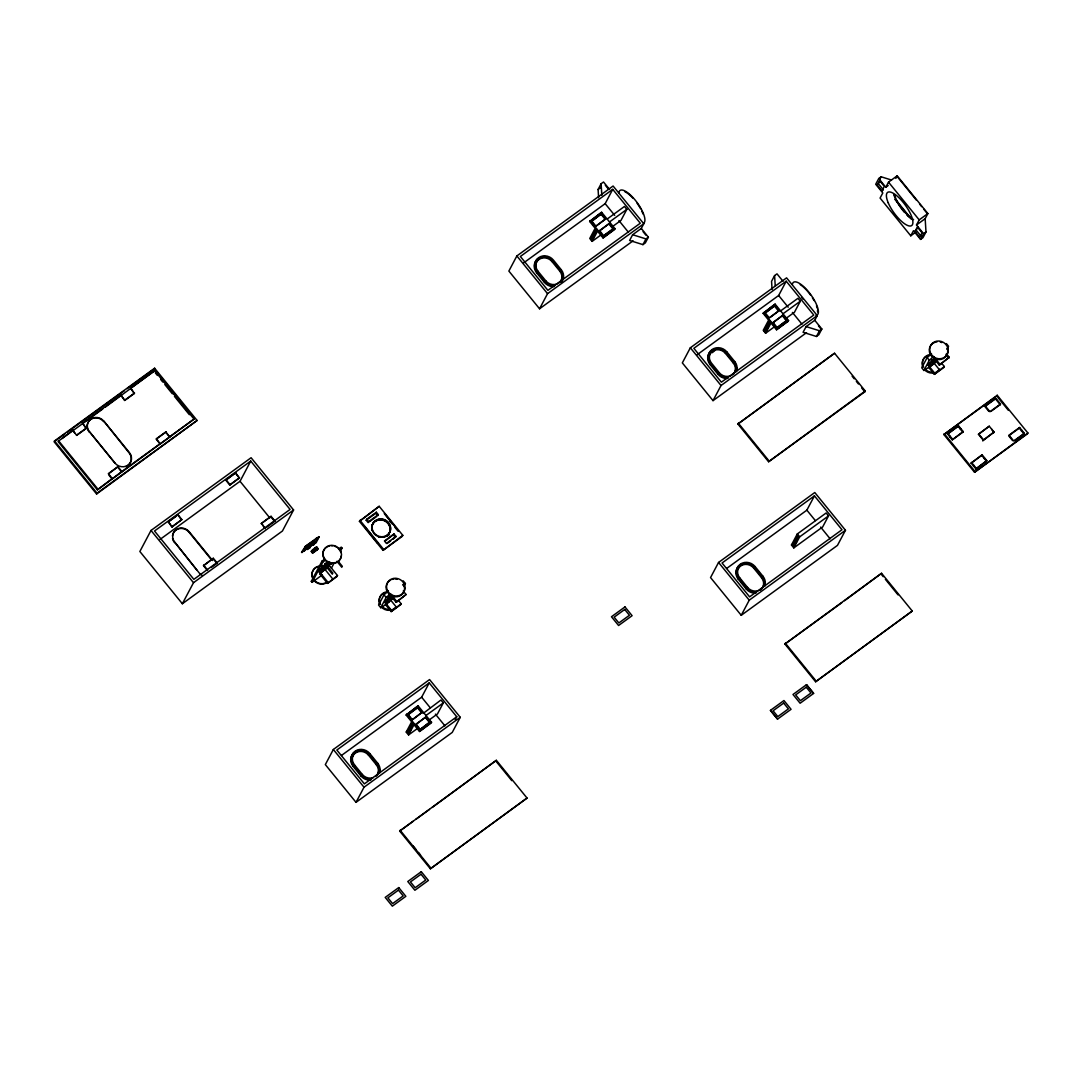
<?xml version="1.0" encoding="UTF-8"?>
<svg xmlns="http://www.w3.org/2000/svg" width="1082" height="1082" viewBox="0 0 1082 1082"><rect width="100%" height="100%" fill="white"/><g stroke="black" fill="none" stroke-linecap="round" stroke-linejoin="round"><path stroke-width="1.5" d="M319.082 537.037L316.323 538.349L319.082 537.037L316.336 542.271L308.952 546.721L304.34 550.887L306.395 548.709M316.323 538.349L305.232 546.451L316.688 538.863M304.34 550.887L301.58 552.199L305.354 546.464M315.065 542.407L313.374 544.787M317.865 548.804L316.35 549.237M313.712 544.99L314.253 543.989C316.485 542.312 316.958 542.339 314.456 541.027M54.533 440.942L54.1 441.754L96.596 494.001L197.1 420.465L154.604 368.218L54.533 440.942L97.028 493.176L96.596 494.001M121.008 395.2L82.516 423.17L86.235 428.418L76.619 435.41L72.9 430.163L58.036 441.47L97.38 489.848L194.03 419.099L154.685 370.734L130.638 388.208L134.357 393.456L124.728 400.448L121.008 395.2L124.728 400.448M72.9 430.163L74.644 432.989M82.516 423.17L86.235 428.418M114.976 463.082L89.4 431.637A9.468 8.805 27.9 0 1 90.726 419.14A9.468 8.805 27.9 0 1 103.845 421.155L129.421 452.587A9.468 8.805 27.9 0 1 128.095 465.098A9.468 8.805 27.9 0 1 114.976 463.082L89.4 431.637M125.81 466.613A9.468 8.805 27.9 0 0 129.204 453.006L103.845 421.155M134.357 393.456L130.638 388.208M154.171 369.03L154.604 368.218M154.685 370.734L105.468 407.008M97.38 489.848L112.244 478.542L108.308 473.7L117.924 466.707L121.86 471.549L112.028 478.947L109.079 475.323M109.296 473.24L117.924 466.707M165.83 432.151L169.766 436.993L160.136 443.985L156.2 439.143L165.83 432.151L169.766 436.993M160.136 443.985L156.417 438.737L166.046 431.745M151.007 530.451L139.862 551.495L182.358 603.742L282.429 531.019L293.574 509.974L251.092 457.727L151.007 530.451L193.502 582.698L182.358 603.742M168.292 521.727L172.011 526.975L181.857 519.576L177.921 514.734L168.292 521.727L172.011 526.975M177.921 514.734L180.653 518.765M196.897 570.119L174.743 542.204A9.468 8.805 27.9 0 1 176.055 529.707A9.468 8.805 27.9 0 1 189.174 531.708L212.613 560.53M172.471 535.942A9.468 8.805 27.9 0 1 188.958 532.128L189.174 531.708M225.813 480.178L235.66 472.78L239.365 478.028L229.749 485.02L225.813 480.178L235.66 472.78M229.749 485.02L239.582 477.622M160.055 539.404L240.028 481.287L250.74 461.067L290.084 509.433L193.854 579.357L154.51 530.992L250.74 461.067M207.419 570.512L203.484 565.67L213.33 558.271L217.266 563.113L211.247 567.482M200.102 574.055L174.743 542.204M213.33 558.271L203.484 565.67M261.438 523.309L265.158 528.557L261.438 523.309L271.068 516.317L275.004 521.159M261.222 523.715L271.068 516.317M301.932 552.632L305.611 546.829M306.639 548.52L307.166 547.519L307.464 549.534L309.966 547.722M312.887 543.976L314.375 542.271L315.214 543.286M316.701 540.432L318.73 536.604M322.355 574.853L312.089 582.305L311.305 581.345L322.017 561.112L324.586 559.245M312.089 582.305L322.801 562.085L325.371 560.219M330.118 562.329L318.311 570.917L319.095 571.878L320.61 569.024L329.794 562.342M319.663 573.717L329.618 565.886L337.489 575.556L336.962 576.544L327.535 583.387L319.663 573.717L329.618 565.886M332.404 574.204L324.532 564.52L327.751 561.585M331.335 568.321L334.406 562.545M340.519 550.981L342.047 548.101L341.263 547.127L338.693 548.993M359.413 521.321L379.2 506.308L402.802 535.333L402.261 536.361L383.014 550.346L359.413 521.321L379.2 506.308M327.535 583.387L337.489 575.556M368.151 522.66L366.189 520.239L366.73 519.225L376.347 512.232L378.321 514.64L377.78 515.668L375.806 513.247L376.347 512.232M640.869 229.249L643.776 223.744L613.088 186.023L516.858 255.947L508.865 271.068L539.553 308.789L633.065 240.84M383.014 550.346L402.802 535.333M385.097 541.135L394.051 533.994L396.026 536.415L393.077 539.188M396.959 529.193L384.489 513.477M554.336 286.554A10.725 9.981 27.9 0 1 544.449 282.416L536.577 272.732L537.01 271.92A10.725 9.981 27.9 0 1 538.498 257.746A10.725 9.981 27.9 0 1 553.375 260.032L561.233 269.702A10.725 9.981 27.9 0 1 561.639 282.05M537.97 271.217L545.842 280.887A9.468 8.805 27.9 0 0 558.961 282.902A9.468 8.805 27.9 0 0 560.273 270.405L552.402 260.735A9.468 8.805 27.9 0 0 539.282 258.72A9.468 8.805 27.9 0 0 537.97 271.217L537.538 272.042A9.468 8.805 27.9 0 1 536.253 269.986M535.563 267.7A9.468 8.805 27.9 0 1 551.969 261.546L552.402 260.735M544.449 282.416L544.882 281.591L537.01 271.92M545.842 280.887L545.409 281.712A9.468 8.805 27.9 0 0 547.181 283.416M598.603 197.763L598.089 189.485L601.105 183.724L603.526 182.006L609.599 189.472M388.343 591.056L383.975 594.83L378.578 605.054L380.742 607.719L387.315 603.702M380.742 607.719L386.152 597.494L390.521 593.72M539.553 308.789L547.546 293.668L643.776 223.744M560.192 282.118A9.468 8.805 27.9 0 0 559.84 271.217L560.273 270.405M562.261 272.853A10.725 9.981 27.9 0 0 560.801 270.527L561.233 269.702M589.663 221.485L601.633 212.275L615.009 228.721L614.576 229.546L603.039 237.932L597.521 231.156L592.111 241.381L589.758 238.473L595.168 228.261L589.663 221.485L601.633 212.275M591.34 221.526L601.484 213.776L605.568 218.807L595.425 226.557L591.34 221.526L601.484 213.776M523.661 262.885L605.163 203.659L612.737 189.35L640.287 223.217L547.898 290.341L520.361 256.475L612.737 189.35M403.857 586.43L405.398 583.509L403.221 580.845M590.758 239.041L596.168 228.816L596.953 229.79L591.543 240.001L590.758 239.041L593.436 237.093M601.254 233.712L599.536 230.588L609.342 223.46L613.44 228.478L603.621 235.619L599.536 230.588M599.212 231.196L609.342 223.46M603.039 237.932L615.158 228.627M333.337 749.488L325.33 764.609L356.019 802.344L452.249 732.419L460.256 717.298L429.568 679.564L333.337 749.488L364.025 787.223L356.019 802.344M607.151 219.051L624.463 206.459L626.83 209.367L620.987 220.403L611.803 227.071M632.632 234.74L629.602 240.461L642.938 244.627L645.345 242.882L648.375 237.161L641.288 228.451L632.632 234.74L645.968 238.906L648.375 237.161M370.801 780.108A10.725 9.981 27.9 0 1 360.928 775.956L353.057 766.286L353.489 765.461A10.725 9.981 27.9 0 1 354.977 751.3A10.725 9.981 27.9 0 1 369.841 753.572L377.713 763.256A10.725 9.981 27.9 0 1 379.417 773.346M375.44 776.457A9.468 8.805 27.9 0 0 376.752 763.96L368.881 754.276A9.468 8.805 27.9 0 0 355.762 752.261A9.468 8.805 27.9 0 0 354.45 764.771L354.017 765.583L355.978 768.004M352.516 756.683A9.468 8.805 27.9 0 1 368.448 755.101L368.881 754.276M369.408 754.397L369.841 753.572M360.928 775.956L361.361 775.145L353.489 765.461M361.888 775.253L362.321 774.442L354.45 764.771M642.951 244.654L645.968 238.906M376.671 775.672A9.468 8.805 27.9 0 0 376.32 764.771L376.752 763.96M377.28 764.068L377.713 763.256M406.129 715.04L418.112 705.829L431.488 722.276L431.055 723.087L419.505 731.486L414 724.71L408.59 734.921L406.237 732.027L411.647 721.802L406.129 715.04L418.112 705.829M409.862 717.582L408.144 714.458L417.95 707.33L422.048 712.362L411.904 720.098L422.048 712.362M341.493 755.439L421.642 697.2L429.216 682.904L456.753 716.757L455.238 719.625M407.819 715.067L417.95 707.33M407.238 732.582L412.648 722.37L413.432 723.331L408.022 733.555L407.238 732.582L411.255 729.66M423.184 713.417L440.942 700.013L443.309 702.921L437.466 713.944L429.581 719.665M418.748 728.524L415.677 724.751L425.821 717.001L429.919 722.032L419.775 729.782L429.919 722.032M419.505 731.486L431.623 722.167M399.691 831.057L496.354 760.321L527.042 798.056L430.379 868.792L399.691 831.057L413.243 821.211M814.773 320.299L821.847 329.009L818.817 334.73L816.423 336.475L803.074 332.309L806.104 326.588L814.773 320.299L817.262 315.592L786.573 277.858L690.343 347.782L682.336 362.903L713.024 400.638L806.536 332.688M430.379 868.792L527.042 798.056M432.218 807.429L496.354 760.321M712.294 352.678L715.27 350.149M727.807 378.402A10.725 9.981 27.9 0 1 717.921 374.264L710.062 364.58L710.495 363.768A10.725 9.981 27.9 0 1 711.983 349.594A10.725 9.981 27.9 0 1 726.847 351.88L734.719 361.55A10.725 9.981 27.9 0 1 736.423 371.64M709.522 354.977A9.468 8.805 27.9 0 1 725.454 353.395L725.887 352.583A9.468 8.805 27.9 0 0 712.768 350.568A9.468 8.805 27.9 0 0 711.456 363.065L719.314 372.735A9.468 8.805 27.9 0 0 732.433 374.751A9.468 8.805 27.9 0 0 733.758 362.254L725.887 352.583M726.414 352.691L726.847 351.88M717.921 374.264L718.353 373.439L710.495 363.768M718.881 373.56L719.314 372.735M783.07 281.32L776.998 273.854L774.59 275.599L771.561 281.32L772.088 289.611M713.024 400.638L721.031 385.517L817.262 315.592M733.677 373.966A9.468 8.805 27.9 0 0 733.326 363.065L733.758 362.254M734.719 361.55L734.286 362.375A10.725 9.981 27.9 0 1 735.733 364.702M763.135 313.334L775.118 304.123L788.494 320.57L788.061 321.395L776.511 329.78L771.006 323.004L765.596 333.229L763.229 330.321L768.639 320.11L763.135 313.334L775.118 304.123M697.133 354.734L778.648 295.494L786.222 281.198L813.759 315.065L721.383 382.189L693.846 348.323L786.222 281.198M766.042 312.482L774.955 305.624L779.054 310.656L770.141 317.513M764.23 330.876L769.64 320.664L770.438 321.638L765.028 331.849L764.23 330.876L768.247 327.968M776.781 328.076L772.683 323.045L782.827 315.295L786.912 320.326L777.999 327.183M776.511 329.78L788.629 320.475M780.622 310.899L797.948 298.307L800.301 301.215L794.458 312.252L785.275 318.92M737.897 424.009L834.56 353.259L865.248 390.994L864.816 391.819L768.585 461.743L737.897 424.009L834.56 353.259M891.514 180.031L881.14 176.785L878.733 178.544L875.703 184.265L882.79 192.961L880.085 198.074L910.774 235.808L915.71 232.211M879.625 179.653L881.127 176.758M877.204 185.103L879.585 180.599L884.305 186.402L881.925 190.905L877.204 185.103L880.437 180.68M878.733 178.544L885.806 187.24L888.511 182.141L897.181 175.839L927.869 213.573L925.164 218.686L916.495 224.975L923.582 233.685L920.552 239.406L913.478 230.696L910.774 235.808M895.828 178.395L897.181 175.839M816.437 336.502L819.453 330.754L821.847 329.009M768.585 461.743L865.248 390.994M718.556 562.451L710.549 577.572L741.238 615.306L837.468 545.382L845.475 530.261L814.787 492.526L718.556 562.451L749.244 600.185L741.238 615.306M916.495 224.975L919.2 219.876L927.869 213.573M914.98 231.534L917.36 227.044L922.08 232.846L919.7 237.337L914.98 231.534L918.199 227.112M756.02 593.071A10.725 9.981 27.9 0 1 746.147 588.933L738.276 579.249L738.708 578.437A10.725 9.981 27.9 0 1 740.196 564.263A10.725 9.981 27.9 0 1 755.074 566.549L762.932 576.219A10.725 9.981 27.9 0 1 764.636 586.322M760.66 589.42A9.468 8.805 27.9 0 0 761.971 576.922L754.1 567.252A9.468 8.805 27.9 0 0 740.981 565.237A9.468 8.805 27.9 0 0 739.669 577.734L739.236 578.559L744.159 584.605M925.164 218.686L925.989 231.94L922.973 237.688L920.552 239.406M737.735 569.646A9.468 8.805 27.9 0 1 753.667 568.064L754.1 567.252M754.641 567.36L755.074 566.549M746.147 588.933L746.58 588.108L738.708 578.437M747.107 588.229L747.54 587.404L739.669 577.734M760.227 590.245A9.468 8.805 27.9 0 0 761.539 577.734L761.971 576.922M762.499 577.044L762.932 576.219M726.712 568.415L806.861 510.163L814.435 495.867L841.985 529.734L749.596 596.858L722.059 562.992L814.435 495.867M791.456 544.99L797.299 533.953L826.161 512.976L828.528 515.884L822.685 526.92L793.809 547.898L791.456 544.99L794.08 543.083M792.457 545.544L797.867 535.333L798.651 536.307L793.241 546.518L792.457 545.544L796.474 542.637M793.809 547.898L799.652 536.861L828.528 515.884M931.521 353.814L927.152 357.587L921.742 367.799L923.906 370.477L932.887 364.702M923.906 370.477L929.316 360.252L933.685 356.478M784.91 644.033L881.573 573.284L912.261 611.019L815.598 681.768L784.91 644.033L841.837 602.674M947.021 349.188L948.562 346.267L946.398 343.603M943.856 434.545L997.212 395.268L1027.9 433.003L1027.467 433.814L974.544 472.279L943.856 434.545L995.426 397.067M815.598 681.768L912.261 611.019M947.44 434.247L958.463 425.74L963.183 431.542L962.75 432.354M949.807 437.142L950.239 436.33M958.03 426.551L958.463 425.74M844.542 600.699L881.573 573.284M948.332 435.005L952.268 439.847L963.183 431.542M960.383 429.459L960.816 428.634M996.779 396.08L997.212 395.268M995.359 399.055L995.792 398.23L1000.512 404.032L1000.079 404.857M991.599 429.108L993.749 432.421L983.159 440.103L978.439 434.301L989.246 426.2L993.966 432.002L993.317 433.233M989.246 426.2L978.439 434.301M982.727 440.929L993.966 432.002M971.041 463.272L982.064 454.765L986.784 460.567L986.351 461.378M973.408 466.166L973.841 465.355M981.631 455.576L982.064 454.765M975.761 469.074L986.784 460.567M974.544 472.279L1027.9 433.003M983.998 458.484L984.431 457.659M1019.163 428.31L1019.596 427.485L1024.316 433.3L1023.883 434.112M1021.516 431.204L1021.949 430.393M398.298 600.253L401.138 603.756L400.611 604.743L391.184 611.601L385.49 604.595L393.091 598.468M391.184 611.601L401.138 603.756M396.648 601.376L390.954 594.356L390.426 595.343L396.12 602.349L406.075 594.518L403.234 591.015M406.075 594.518L396.12 602.349M941.462 363.011L944.316 366.514L943.788 367.501L934.348 374.358L928.654 367.353L936.255 361.226M934.348 374.358L944.316 366.514M939.812 364.12L934.118 357.114L933.59 358.101L939.298 365.107L949.252 357.276L946.398 353.773M939.298 365.107L949.252 357.276M312.049 552.266L312.698 551.536M312.441 551.847L312.022 552.564L314.821 550.4M314.307 550.819L312.644 552.861L316.823 550.089M315.849 549.588L317.364 548.019M301.58 552.199L304.015 550.386M331.971 563.208L330.551 564.344L331.755 563.208M311.914 550.562L311.427 551.306L312.157 551.211M312.901 552.131L312.414 553.051L314.686 551.793M316.269 547.925L317.053 546.951L315.173 547.79M316.796 547.424L316.133 548.182M317.053 548.885L317.134 548.087M317.445 549.372L318.176 548.439L317.378 548.547M317.919 548.912L317.107 549.737M312.252 550.197L311.129 551.536L312.387 551.171M306.652 549.101L307.991 548.533M315.2 541.595L313.848 542.15L314.375 541.149L305.435 548.601L307.166 547.519M317.269 549.656L316.228 550.562M322.652 565.399L321.949 566.008M312.509 549.859L314.159 548.452M313.32 550.819L316.553 548.317M313.834 550.346L316.052 548.628M315.917 550.062L314.24 551.414M314.781 550.373L315.903 549.494M314.808 550.927L313.699 551.793M55.453 440.766L64.92 433.896M67.625 431.921L124.43 390.656M127.135 388.681L152.819 370.017M62.093 438.521L102.763 408.969M76.836 435.005L86.452 428.012M124.944 400.042L134.574 393.05M121.86 471.549L160.352 443.579M169.982 436.587L194.03 419.099M97.028 493.176L197.1 420.465M598.089 189.485L600.496 187.727M169.279 521.254L176.501 516.019M172.227 526.569L181.857 519.576M595.425 226.557L605.244 219.416L601.159 214.385M609.504 221.959L626.83 209.367M592.111 241.381L601.308 234.699M604.527 235.335L613.115 229.1L609.017 224.069M266.578 527.272L273.8 522.024M193.502 582.698L293.574 509.974M316.377 542.15L314.686 543.178L315.214 542.177L314.037 540.716M366.189 520.239L375.806 513.247M378.321 514.64L368.692 521.632L366.73 519.225M369.354 521.781L376.577 516.547M339.491 549.967L342.047 548.101M324.532 564.52L328.576 561.585M319.095 571.878L330.916 563.303M311.305 581.345L313.875 579.479M386.815 536.415L389.385 534.562M394.051 533.994L384.435 540.986L386.396 543.407L396.026 536.415M387.058 543.556L390.67 540.932M885.806 187.24L888.214 185.495M881.925 190.905L883.372 189.85L878.652 184.048M774.955 305.624L765.136 312.752L769.234 317.783L779.054 310.656M391.738 596.047L386.49 599.861L384.949 602.728L392.82 597.007M782.989 313.794L800.301 301.215M782.827 315.295L773.008 322.436L777.106 327.467L786.912 320.326M385.49 604.595L389.52 601.66M765.596 333.229L774.78 326.548M923.582 233.685L925.989 231.94M429.216 682.904L336.84 750.029L364.377 783.882L456.753 716.757M425.983 715.5L443.309 702.921M425.821 717.001L416.002 724.129L420.1 729.16M406.237 732.027L408.861 730.12M408.59 734.921L417.774 728.254M934.902 358.805L929.654 362.619L928.113 365.486L935.984 359.765M928.654 367.353L935.389 362.456M364.025 787.223L460.256 717.298M415.948 819.25L429.5 809.404M995.792 398.23L985.215 405.926L989.935 411.728L1000.512 404.032M947.548 434.044L958.138 426.349L962.858 432.151L952.268 439.847M990.936 411.376L1000.187 404.654L995.467 398.839L984.891 406.534L988.826 411.376M749.244 600.185L845.475 530.261M1019.596 427.485L1009.006 435.18L1013.726 440.983L1024.316 433.3M1014.727 440.645L1023.991 433.909L1019.271 428.107L1008.681 435.789L1012.617 440.631M770.425 710.374L783.95 700.541L791.064 709.305L777.552 719.124L770.425 710.374L777.552 719.084M314.673 548.141L315.795 547.303M310.142 547.465L308.424 548.263L314.294 543.556M402.626 585.024L405.398 583.509M806.104 326.588L819.453 330.754M897.749 177.218L916.468 200.238M919.578 204.065L921.661 206.621M923.744 209.178L926.868 213.019M888.511 182.141L919.2 219.876M894.936 198.736L911.585 219.186M895.084 199.588L908.839 216.508M916.427 230.493L921.147 236.295M997.834 397.378L1008.424 410.389M945.871 354.761L948.725 358.264M933.901 362.943L939.595 369.949M927.152 357.587L929.316 360.252M929.181 366.365L934.875 373.371M978.655 433.896L983.376 439.698M947.873 433.422L952.593 439.238M971.474 462.447L976.194 468.263M972.732 465.003L971.149 463.069L981.739 455.373L986.459 461.175L975.869 468.871L973.516 465.963M944.288 433.72L974.977 471.454M818.465 325.844L820.345 328.171M852.116 376.198L854.239 378.808M856.349 381.405L858.472 384.002M861.637 387.911L864.816 391.819M778.648 295.494L788.183 307.22M792.416 312.428L801.951 324.154M774.685 304.948L778.35 309.452M782.557 314.619L788.061 321.395M774.631 306.233L778.729 311.264M782.502 315.917L786.587 320.948M763.567 312.522L776.944 328.969M605.325 185.238L608.152 188.714M643.087 231.67L645.927 235.159M605.163 203.659L614.698 215.372M618.945 220.579L628.466 232.305M728.375 355.112L730.35 357.533M725.454 353.395L733.326 363.065M609.991 223.893L611.83 226.152M711.023 363.877L712.984 366.298M881.14 574.109L883.25 576.706M885.374 579.316L898.074 594.924M591.665 220.917L595.749 225.935M590.096 220.674L603.472 237.12M690.343 347.782L721.031 385.517M738.33 423.184L769.018 460.918M806.861 510.163L815.341 520.591M820.629 527.096L830.164 538.822M797.299 533.953L799.652 536.861M552.943 260.843L554.904 263.264M557.852 266.889L560.801 270.527M551.969 261.546L559.84 271.217M540.486 275.667L542.461 278.088M516.858 255.947L547.546 293.668M755.615 568.577L761.525 575.827M753.667 568.064L761.539 577.734M785.343 643.208L816.031 680.943M806.509 684.703L813.596 693.4M384.38 513.707L392.766 524.026M389.939 521.213L391.995 523.742M395.079 527.529L398.162 531.316M393.51 535.022L395.485 537.429M359.954 520.293L383.555 549.318M390.724 600.185L396.431 607.191M383.975 594.83L386.152 597.494M386.017 603.607L391.711 610.613M338.423 561.531L342.358 566.359M336.921 561.301L341.831 567.347M495.921 761.133L511.786 780.649M325.06 563.546L332.918 573.217M322.017 561.112L322.801 562.085M307.775 545.26L308.952 546.721M307.247 546.261L308.424 547.722M324.898 569.308L332.769 578.992M306.287 546.965L307.464 548.412M306.206 548.209L307.031 549.237M421.642 697.2L430.122 707.614M435.41 714.134L444.945 725.86M320.191 572.743L328.049 582.414M156.308 371.64L159.487 375.562M161.61 378.173L163.734 380.783M165.857 383.393L169.049 387.315M171.172 389.926L182.858 404.303M155.321 372.857L157.445 375.468M160.636 379.39L162.76 382.014M164.897 384.624L172.336 393.78M174.459 396.391L189.35 414.69M235.443 473.186L239.365 478.028M270.852 516.723L274.787 521.565M240.028 481.287L269.797 517.899M417.625 707.939L421.723 712.97M425.497 717.609L429.595 722.641M226.03 479.772L229.966 484.614M408.144 714.458L412.228 719.489M406.562 714.215L419.938 730.661M214.087 559.894L217.049 563.519M188.958 532.128L211.328 559.637M370.396 755.601L374.331 760.443M368.448 755.101L376.32 764.771M203.7 565.264L207.636 570.106M117.708 467.113L121.644 471.955M413.216 846.097L416.354 849.952M418.436 852.521L420.533 855.091M400.124 830.246L430.812 867.98M58.469 440.658L97.813 489.023M774.59 275.599L775.212 285.54M601.119 183.751L601.835 195.355M202.091 575.34A9.468 8.805 27.9 0 1 200.319 573.649M174.527 542.609A9.468 8.805 27.9 0 1 172.538 538.281M89.184 432.043A9.468 8.805 27.9 0 1 90.509 419.546A9.468 8.805 27.9 0 1 103.629 421.561M737.951 576.49A9.468 8.805 27.9 0 1 737.248 574.217M738.276 579.249A10.725 9.981 27.9 0 1 742.117 563.83M764.758 581.954A10.725 9.981 27.9 0 1 764.839 584.591M756.453 592.26A10.725 9.981 27.9 0 1 746.58 588.108M758.59 590.529A9.468 8.805 27.9 0 1 747.54 587.404M709.738 361.821A9.468 8.805 27.9 0 1 709.035 359.549M736.531 367.271A10.725 9.981 27.9 0 1 736.612 369.922M710.062 364.58A10.725 9.981 27.9 0 1 713.89 349.161M728.24 377.591A10.725 9.981 27.9 0 1 718.353 373.439M801.586 297.347A20.193 6.735 54 0 1 803.033 299.187M792.349 284.525A20.193 6.735 54 0 1 809.891 293.465A20.193 6.735 54 0 1 815.99 315.417M800.247 284.607A18.921 6.316 54 0 1 810.594 295.115M812.433 297.834A18.921 6.316 54 0 1 814.056 300.58M816.477 305.814A18.921 6.316 54 0 1 817.194 308.14M817.546 310.182A18.921 6.316 54 0 1 817.532 311.859M536.577 272.732A10.725 9.981 27.9 0 1 538.065 258.571M543.056 256.704A10.725 9.981 27.9 0 1 545.815 256.772M554.768 285.743A10.725 9.981 27.9 0 1 544.882 281.591M618.863 192.677A20.193 6.735 54 0 1 635.323 200.251A20.193 6.735 54 0 1 643.668 223.176M624.909 191.73A18.921 6.316 54 0 1 633.011 198.236M637.109 203.267A18.921 6.316 54 0 1 640.585 208.731M641.937 211.423A18.921 6.316 54 0 1 642.992 213.965M911.788 219.227A21.762 7.263 54 0 1 906.987 215.075M904.538 212.451A21.762 7.263 54 0 1 896.153 200.197M894.733 197.167A21.762 7.263 54 0 1 893.678 194.341M913.587 219.632A20.504 6.844 54 0 1 894.435 194.882M341.249 556.013A9.4 8.751 27.9 0 1 332.323 563.492A9.4 8.751 27.9 0 1 322.896 555.512A9.4 8.751 27.9 0 1 329.361 545.95M331.146 545.72A9.4 8.751 27.9 0 1 332.958 545.828M334.744 546.275A9.4 8.751 27.9 0 1 336.421 547.032M337.922 548.087A9.4 8.751 27.9 0 1 340.898 552.55M326.967 582.454A9.4 8.751 27.9 0 1 313.942 580.452M312.928 578.951A9.4 8.751 27.9 0 1 318.433 566.589M327.183 582.048A9.4 8.751 27.9 0 1 314.159 580.047M313.144 578.532A9.4 8.751 27.9 0 1 320.434 565.954M371.924 525.717A9.468 8.805 27.9 0 1 386.031 521.713A9.468 8.805 27.9 0 1 386.734 536.09M372.127 530.505A9.468 8.805 27.9 0 1 377.212 520.077A9.468 8.805 27.9 0 1 388.965 524.188A9.468 8.805 27.9 0 1 386.95 535.698M385.422 536.577A9.468 8.805 27.9 0 1 383.731 537.145M380.12 537.281A9.468 8.805 27.9 0 1 378.321 536.834M372.938 531.938A9.468 8.805 27.9 0 1 376.252 520.334A9.468 8.805 27.9 0 1 388.749 523.458A9.468 8.805 27.9 0 1 387.072 535.468M385.544 536.361A9.468 8.805 27.9 0 1 378.443 536.604M376.752 535.833A9.468 8.805 27.9 0 1 373.953 533.453M939.325 369.178A9.4 8.751 27.9 0 1 935.889 372.194M934.429 372.749A9.4 8.751 27.9 0 1 924.204 369.395M922.621 366.622A9.4 8.751 27.9 0 1 925.502 356.979M926.841 356.181A9.4 8.751 27.9 0 1 928.315 355.64M929.871 355.342A9.4 8.751 27.9 0 1 931.48 355.315M933.293 372.222A9.4 8.751 27.9 0 1 925.759 369.76M923.717 367.258A9.4 8.751 27.9 0 1 930.304 354.531M947.25 348.269A9.4 8.751 27.9 0 1 941.056 359.386A9.4 8.751 27.9 0 1 929.465 352.123A9.4 8.751 27.9 0 1 937.012 341.858M940.231 342.074A9.4 8.751 27.9 0 1 941.786 342.588M403.41 584.064A9.4 8.751 27.9 0 1 399.867 595.952A9.4 8.751 27.9 0 1 387.261 591.827A9.4 8.751 27.9 0 1 390.805 579.938M392.279 579.397A9.4 8.751 27.9 0 1 393.848 579.1M395.457 579.073A9.4 8.751 27.9 0 1 397.067 579.33M395.214 607.624A9.4 8.751 27.9 0 1 392.725 609.437M391.251 609.991A9.4 8.751 27.9 0 1 381.026 606.637M379.457 603.864A9.4 8.751 27.9 0 1 385.138 592.882M390.129 609.464A9.4 8.751 27.9 0 1 382.582 607.002M380.553 604.5A9.4 8.751 27.9 0 1 387.14 591.773M352.732 763.527A9.468 8.805 27.9 0 1 352.029 761.255M353.057 766.286A10.725 9.981 27.9 0 1 351.921 755.02A10.725 9.981 27.9 0 1 362.281 750.326M379.525 768.977A10.725 9.981 27.9 0 1 379.62 771.628M371.234 779.297A10.725 9.981 27.9 0 1 361.361 775.145M373.371 777.566A9.468 8.805 27.9 0 1 362.321 774.442M365.243 527.461L377.713 543.178L365.243 527.461M322.355 566.968L323.599 566.062L322.355 566.968M319.65 572.08L320.894 571.174L319.65 572.08M388.235 597.805L389.493 596.98L388.235 597.805M385.49 602.945L386.747 602.119L385.49 602.945M931.399 360.563L932.643 359.657L931.399 360.563M928.654 365.702L929.925 364.877L928.654 365.702M624.977 606.921L611.465 616.754L618.579 625.504L632.104 615.685L624.977 606.921M624.72 609.464L614.13 617.159L618.85 622.962L629.44 615.266L624.72 609.464M398.731 887.578L385.206 897.397L392.333 906.161L405.845 896.329L398.731 887.578M421.29 871.686L407.779 881.519L414.893 890.27L428.404 880.45L421.29 871.686M398.46 890.121L387.87 897.817L392.59 903.619L403.18 895.923L398.46 890.121M421.02 874.229L410.443 881.925L415.163 887.727L425.74 880.031L421.02 874.229M806.509 684.663L792.998 694.482L800.112 703.232L813.637 693.413L806.509 684.663M783.679 703.084L773.089 710.779L777.823 716.582L788.399 708.886L783.679 703.084M806.252 687.205L795.662 694.887L800.382 700.69L810.973 693.007L806.252 687.205M888.214 202.794A20.504 6.844 54 0 0 911.179 225.84A20.504 6.844 54 0 0 899.534 198.29A20.504 6.844 54 0 0 888.214 202.794M324.384 558.42A9.4 8.751 27.9 0 0 340.411 558.867A9.4 8.751 27.9 0 0 331.971 545.301A9.4 8.751 27.9 0 0 324.384 558.42M373.452 532.073A9.468 8.805 27.9 0 0 389.588 532.52A9.468 8.805 27.9 0 0 381.094 518.873A9.468 8.805 27.9 0 0 373.452 532.073M930.858 353.76A9.4 8.751 27.9 0 0 946.899 354.882A9.4 8.751 27.9 0 0 939.054 341.019A9.4 8.751 27.9 0 0 930.858 353.76M387.694 591.002A9.4 8.751 27.9 0 0 403.735 592.125A9.4 8.751 27.9 0 0 395.89 578.261A9.4 8.751 27.9 0 0 387.694 591.002"/></g></svg>
